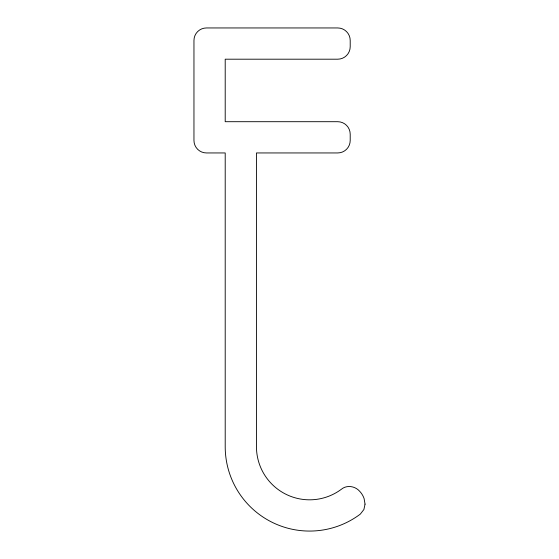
<?xml version="1.0" encoding="UTF-8"?>
<svg xmlns="http://www.w3.org/2000/svg" width="559" height="559" viewBox="0 0 559 559"><rect width="100%" height="100%" fill="white"/><g stroke="black" fill="none" stroke-linecap="round" stroke-linejoin="round"><path stroke-width="0.84" d="M365.041 504.134L363.902 509.515L360.303 514.119A84.374 84.374 0 0 1 225.207 446.69L225.207 152.949L206.46 152.949A12.501 12.501 0 0 1 193.959 140.449L193.959 40.451A12.501 12.501 0 0 1 206.46 27.95L337.706 27.95A12.501 12.501 0 0 1 350.207 40.451L350.207 46.697A12.501 12.501 0 0 1 337.706 59.198L225.207 59.198L225.207 121.701L337.706 121.701A12.501 12.501 0 0 1 350.207 134.195L350.207 140.449A12.501 12.501 0 0 1 337.706 152.949L256.455 152.949L256.455 446.69A53.126 53.126 0 0 0 341.409 489.23C346.846 484.73 355.098 486.085 359.612 491.214A19.977 19.977 0 0 1 364.098 498.565L365.041 504.134"/></g></svg>
